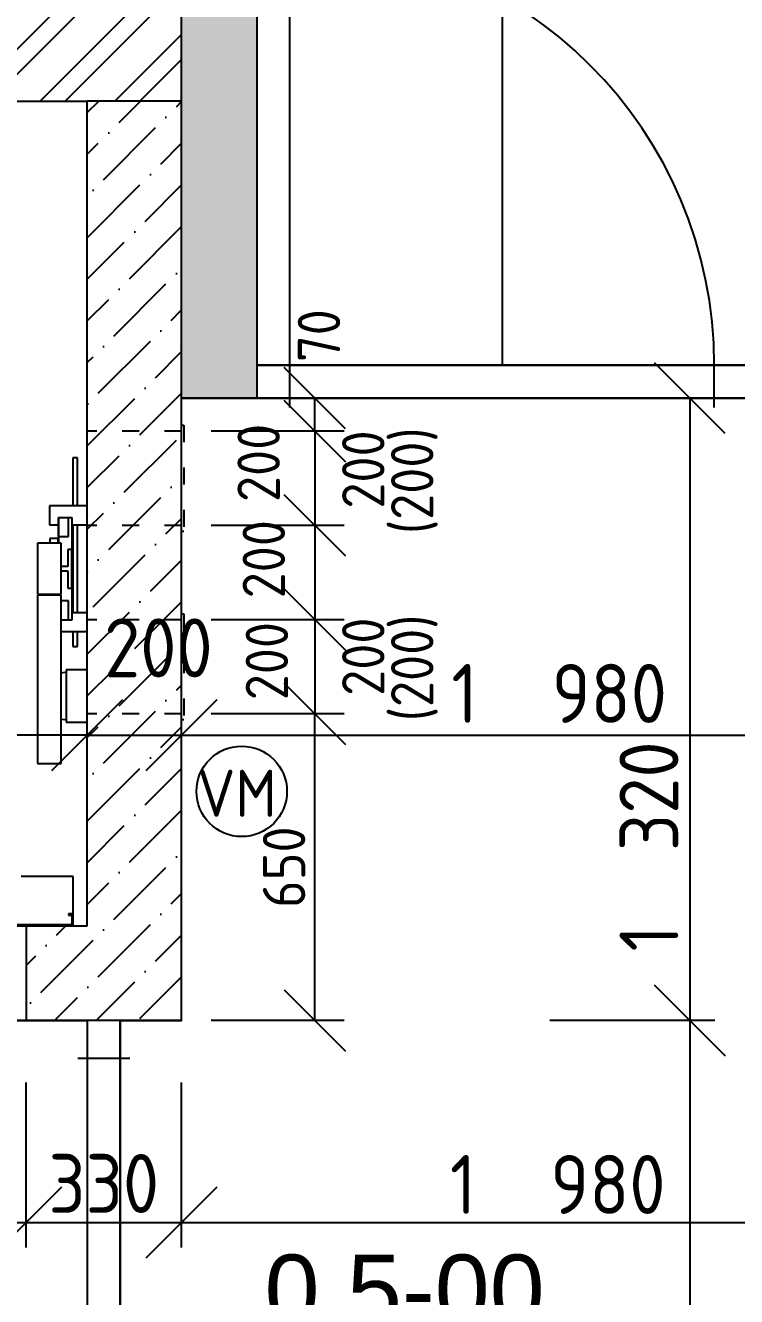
# Model space of a CAD drawing. Extents: x 4511820 to 5180432, y -1526536 to -944957.
# Drawn here: x 5153591 to 5155100, y -1375474 to -1372778 of the extents above; entities that cross this region are included whole.
import ezdxf

# ---------------------------------------------------------------- set-up
doc = ezdxf.new("R2010")
doc.units = 0
doc.header["$MEASUREMENT"] = 0
doc.linetypes.add('ACAD_ISO03W100', pattern=[30, 12, -18])
doc.linetypes.add('ACAD_ISO12W100', pattern=[22, 12, -3, 0.5, -3, 0.5, -3])
doc.layers.get('0').update_dxf_attribs({"linetype": 'CONTINUOUS'})
doc.layers.get('Defpoints').update_dxf_attribs({"color": 61, "linetype": 'CONTINUOUS'})
for name, color, linetype in [('KÓTY', 4, 'CONTINUOUS'), ('MÚRY', 1, 'CONTINUOUS'), ('OKNÁ', 143, 'CONTINUOUS'), ('Plochy', 41, 'CONTINUOUS'), ('POPIS', 7, 'CONTINUOUS'), ('POZEMOK', 7, 'CONTINUOUS'), ('TENKÁ', 7, 'CONTINUOUS'), ('zz-vetr', 52, 'CONTINUOUS'), ('ŠRAFY', 82, 'CONTINUOUS')]:
    doc.layers.add(name, color=color, linetype=linetype)
doc.styles.add('ARIAL', font='arial.ttf')
doc.styles.add('STYLE1', font='isocp.shx')
doc.dimstyles.new('STANDARD-50', dxfattribs={"dimtxt": 125, "dimasz": 150, "dimexe": 10, "dimexo": 200, "dimgap": 20, "dimtad": 1, "dimdsep": 46, "dimlunit": 6, "dimtxsty": 'STYLE1', "dimblk1": 'OBLIQUE', "dimblk2": 'OBLIQUE', "dimsah": 1, "dimcen": 2.5, "dimse1": 1, "dimse2": 1, "dimadec": 0, "dimazin": 0, "dimtfac": 1, "dimtmove": 1, "dimatfit": 3, "dimldrblk": 'OBLIQUE', "dimfxl": 1, "dimtolj": 1, "dimtzin": 0, "dimarcsym": 0})
doc.dimstyles.new('STANDARD-tzb50', dxfattribs={"dimtxt": 90, "dimasz": 130, "dimexe": 10, "dimexo": 200, "dimgap": 20, "dimtad": 1, "dimdsep": 46, "dimlunit": 6, "dimtxsty": 'STYLE1', "dimblk1": 'OBLIQUE', "dimblk2": 'OBLIQUE', "dimsah": 1, "dimcen": 2.5, "dimse1": 1, "dimse2": 1, "dimadec": 0, "dimazin": 0, "dimtfac": 1, "dimtmove": 1, "dimatfit": 3, "dimldrblk": 'OBLIQUE', "dimfxl": 1, "dimtolj": 1, "dimtzin": 0, "dimarcsym": 0})

# ---------------------------------------------------------------- blocks, each defined once
blk = doc.blocks.new('_OBLIQUE')
at = {"color": 0, "linetype": 'ByBlock'}
blk.add_line((-0.5, -0.5), (0.5, 0.5), dxfattribs=at)
blk = doc.blocks.new('*D13328')
at = {"layer": 'Defpoints', "color": 0}
for p in [(5153922.5, -1370938.4), (5149172.5, -1372808), (5153922.5, -1372938)]:
    blk.add_point(p, dxfattribs=at)
at = {"layer": 'KÓTY', "color": 0, "lineweight": -2}
blk.add_line((5149172.5, -1370938.4), (5153922.5, -1370938.4), dxfattribs=at)
at = {"layer": 'KÓTY', "color": 0, "linetype": 'ByBlock', "lineweight": -2, "xscale": 150, "yscale": 150, "zscale": 150, "rotation": 180}
blk.add_blockref('_OBLIQUE', (5149172.5, -1370938.4), dxfattribs=at)
at = {"layer": 'KÓTY', "color": 0, "linetype": 'ByBlock', "lineweight": -2, "xscale": 150, "yscale": 150, "zscale": 150}
blk.add_blockref('_OBLIQUE', (5153922.5, -1370938.4), dxfattribs=at)
at = {"layer": 'KÓTY', "color": 0, "insert": (5151547.5, -1370855.8), "char_height": 125, "attachment_point": 5, "style": 'STYLE1'}
blk.add_mtext('\\A1;4ﾠ750', dxfattribs=at)
blk = doc.blocks.new('*D21280')
at = {"layer": 'Defpoints', "color": 0}
for p in [(5152122.5, -1374282.9), (5152122.5, -1374282.9), (5153722.5, -1374282.9)]:
    blk.add_point(p, dxfattribs=at)
at = {"layer": 'KÓTY', "color": 0, "lineweight": -2}
blk.add_line((5153722.5, -1374282.9), (5152122.5, -1374282.9), dxfattribs=at)
at = {"layer": 'KÓTY', "color": 0, "linetype": 'ByBlock', "lineweight": -2, "xscale": 150, "yscale": 150, "zscale": 150, "rotation": 180}
blk.add_blockref('_OBLIQUE', (5152122.5, -1374282.9), dxfattribs=at)
at = {"layer": 'KÓTY', "color": 0, "linetype": 'ByBlock', "lineweight": -2, "xscale": 150, "yscale": 150, "zscale": 150}
blk.add_blockref('_OBLIQUE', (5153722.5, -1374282.9), dxfattribs=at)
at = {"layer": 'KÓTY', "color": 0, "insert": (5152922.5, -1374200.3), "char_height": 125, "attachment_point": 5, "style": 'STYLE1'}
blk.add_mtext('\\A1;1ﾠ600', dxfattribs=at)
blk = doc.blocks.new('*D21282')
at = {"layer": 'Defpoints', "color": 0}
for p in [(5152592.5, -1374888), (5153592.5, -1374888), (5153592.5, -1375316.4)]:
    blk.add_point(p, dxfattribs=at)
at = {"layer": 'KÓTY', "color": 0, "lineweight": -2}
blk.add_line((5152592.5, -1375316.4), (5153592.5, -1375316.4), dxfattribs=at)
at = {"layer": 'KÓTY', "color": 0, "linetype": 'ByBlock', "lineweight": -2, "xscale": 150, "yscale": 150, "zscale": 150, "rotation": 180}
blk.add_blockref('_OBLIQUE', (5152592.5, -1375316.4), dxfattribs=at)
at = {"layer": 'KÓTY', "color": 0, "linetype": 'ByBlock', "lineweight": -2, "xscale": 150, "yscale": 150, "zscale": 150}
blk.add_blockref('_OBLIQUE', (5153592.5, -1375316.4), dxfattribs=at)
at = {"layer": 'KÓTY', "color": 0, "insert": (5153092.5, -1375233.8), "char_height": 125, "attachment_point": 5, "style": 'STYLE1'}
blk.add_mtext('\\A1;1ﾠ000', dxfattribs=at)
blk = doc.blocks.new('*D21283')
at = {"layer": 'Defpoints', "color": 0}
for p in [(5153592.5, -1374888), (5153922.5, -1374888), (5153922.5, -1375316.4)]:
    blk.add_point(p, dxfattribs=at)
at = {"layer": 'KÓTY', "color": 0, "lineweight": -2}
blk.add_line((5153592.5, -1375316.4), (5153922.5, -1375316.4), dxfattribs=at)
at = {"layer": 'KÓTY', "color": 0, "linetype": 'ByBlock', "lineweight": -2, "xscale": 150, "yscale": 150, "zscale": 150, "rotation": 180}
blk.add_blockref('_OBLIQUE', (5153592.5, -1375316.4), dxfattribs=at)
at = {"layer": 'KÓTY', "color": 0, "linetype": 'ByBlock', "lineweight": -2, "xscale": 150, "yscale": 150, "zscale": 150}
blk.add_blockref('_OBLIQUE', (5153922.5, -1375316.4), dxfattribs=at)
at = {"layer": 'KÓTY', "color": 0, "insert": (5153757.5, -1375233.9), "char_height": 125, "attachment_point": 5, "style": 'STYLE1'}
blk.add_mtext('\\A1;330', dxfattribs=at)
blk = doc.blocks.new('*D21284')
at = {"layer": 'Defpoints', "color": 0}
for p in [(5153922.5, -1374888), (5155902.5, -1374888), (5155902.5, -1375316.4)]:
    blk.add_point(p, dxfattribs=at)
at = {"layer": 'KÓTY', "color": 0, "lineweight": -2}
blk.add_line((5153922.5, -1375316.4), (5155902.5, -1375316.4), dxfattribs=at)
at = {"layer": 'KÓTY', "color": 0, "linetype": 'ByBlock', "lineweight": -2, "xscale": 150, "yscale": 150, "zscale": 150, "rotation": 180}
blk.add_blockref('_OBLIQUE', (5153922.5, -1375316.4), dxfattribs=at)
at = {"layer": 'KÓTY', "color": 0, "linetype": 'ByBlock', "lineweight": -2, "xscale": 150, "yscale": 150, "zscale": 150}
blk.add_blockref('_OBLIQUE', (5155902.5, -1375316.4), dxfattribs=at)
at = {"layer": 'KÓTY', "color": 0, "insert": (5154720.5, -1375236), "char_height": 125, "attachment_point": 5, "style": 'STYLE1'}
blk.add_mtext('\\A1;1ﾠ980', dxfattribs=at)
blk = doc.blocks.new('*D21313')
at = {"layer": 'Defpoints', "color": 0}
for p in [(5153922.5, -1373568), (5153792.5, -1374888), (5155000.5, -1374888)]:
    blk.add_point(p, dxfattribs=at)
at = {"layer": 'KÓTY', "color": 0, "lineweight": -2}
blk.add_line((5155000.5, -1373568), (5155000.5, -1374888), dxfattribs=at)
at = {"layer": 'KÓTY', "color": 0, "linetype": 'ByBlock', "lineweight": -2, "xscale": 150, "yscale": 150, "zscale": 150}
for p, rotation in [((5155000.5, -1373568), 90), ((5155000.5, -1374888), 270)]:
    blk.add_blockref('_OBLIQUE', p, dxfattribs=dict(at, rotation=rotation))
at = {"layer": 'KÓTY', "color": 0, "insert": (5154914, -1374519), "char_height": 125, "attachment_point": 5, "rotation": 90, "style": 'STYLE1'}
blk.add_mtext('\\A1;1ﾠ320', dxfattribs=at)
blk = doc.blocks.new('*D21314')
at = {"layer": 'Defpoints', "color": 0}
for p in [(5153922.5, -1374888), (5153922.5, -1376718), (5155000.5, -1376718)]:
    blk.add_point(p, dxfattribs=at)
at = {"layer": 'KÓTY', "color": 0, "lineweight": -2}
blk.add_line((5155000.5, -1374888), (5155000.5, -1376718), dxfattribs=at)
at = {"layer": 'KÓTY', "color": 0, "linetype": 'ByBlock', "lineweight": -2, "xscale": 150, "yscale": 150, "zscale": 150}
for p, rotation in [((5155000.5, -1374888), 90), ((5155000.5, -1376718), 270)]:
    blk.add_blockref('_OBLIQUE', p, dxfattribs=dict(at, rotation=rotation))
at = {"layer": 'KÓTY', "color": 0, "insert": (5154918, -1375803), "char_height": 125, "attachment_point": 5, "rotation": 90, "style": 'STYLE1'}
blk.add_mtext('\\A1;1ﾠ830', dxfattribs=at)
blk = doc.blocks.new('*D21408')
at = {"layer": 'Defpoints', "color": 0}
for p in [(5153922.5, -1374282.9), (5153722.5, -1374688), (5153922.5, -1374688)]:
    blk.add_point(p, dxfattribs=at)
at = {"layer": 'KÓTY', "color": 0, "lineweight": -2}
blk.add_line((5153722.5, -1374282.9), (5153922.5, -1374282.9), dxfattribs=at)
at = {"layer": 'KÓTY', "color": 0, "linetype": 'ByBlock', "lineweight": -2, "xscale": 150, "yscale": 150, "zscale": 150, "rotation": 180}
blk.add_blockref('_OBLIQUE', (5153722.5, -1374282.9), dxfattribs=at)
at = {"layer": 'KÓTY', "color": 0, "linetype": 'ByBlock', "lineweight": -2, "xscale": 150, "yscale": 150, "zscale": 150}
blk.add_blockref('_OBLIQUE', (5153922.5, -1374282.9), dxfattribs=at)
at = {"layer": 'KÓTY', "color": 0, "insert": (5153873.3, -1374097.9), "char_height": 125, "attachment_point": 5, "style": 'STYLE1'}
blk.add_mtext('\\A1;200', dxfattribs=at)
blk = doc.blocks.new('*D21409')
at = {"layer": 'Defpoints', "color": 0}
for p in [(5153922.5, -1373568), (5155902.5, -1373798), (5155902.5, -1374282.9)]:
    blk.add_point(p, dxfattribs=at)
at = {"layer": 'KÓTY', "color": 0, "lineweight": -2}
blk.add_line((5153922.5, -1374282.9), (5155902.5, -1374282.9), dxfattribs=at)
at = {"layer": 'KÓTY', "color": 0, "linetype": 'ByBlock', "lineweight": -2, "xscale": 150, "yscale": 150, "zscale": 150, "rotation": 180}
blk.add_blockref('_OBLIQUE', (5153922.5, -1374282.9), dxfattribs=at)
at = {"layer": 'KÓTY', "color": 0, "linetype": 'ByBlock', "lineweight": -2, "xscale": 150, "yscale": 150, "zscale": 150}
blk.add_blockref('_OBLIQUE', (5155902.5, -1374282.9), dxfattribs=at)
at = {"layer": 'KÓTY', "color": 0, "insert": (5154723.5, -1374194.5), "char_height": 125, "attachment_point": 5, "style": 'STYLE1'}
blk.add_mtext('\\A1;1ﾠ980', dxfattribs=at)
blk = doc.blocks.new('*D46580')
at = {"layer": 'Defpoints', "color": 0}
for p in [(5153922.5, -1374038), (5153922.5, -1374238), (5154205, -1374238)]:
    blk.add_point(p, dxfattribs=at)
at = {"layer": 'KÓTY', "color": 0, "lineweight": -2}
blk.add_line((5154205, -1374038), (5154205, -1374238), dxfattribs=at)
at = {"layer": 'KÓTY', "color": 0, "linetype": 'ByBlock', "lineweight": -2, "xscale": 130, "yscale": 130, "zscale": 130}
for p, rotation in [((5154205, -1374038), 90), ((5154205, -1374238), 270)]:
    blk.add_blockref('_OBLIQUE', p, dxfattribs=dict(at, rotation=rotation))
at = {"layer": 'KÓTY', "color": 0, "insert": (5154103.5, -1374126), "char_height": 90, "attachment_point": 5, "rotation": 90, "style": 'STYLE1'}
blk.add_mtext('\\A1;200', dxfattribs=at)
blk = doc.blocks.new('*D46581')
at = {"layer": 'Defpoints', "color": 0}
for p in [(5153922.5, -1373838), (5153922.5, -1374038), (5154205, -1374038)]:
    blk.add_point(p, dxfattribs=at)
at = {"layer": 'KÓTY', "color": 0, "lineweight": -2}
blk.add_line((5154205, -1373838), (5154205, -1374038), dxfattribs=at)
at = {"layer": 'KÓTY', "color": 0, "linetype": 'ByBlock', "lineweight": -2, "xscale": 130, "yscale": 130, "zscale": 130}
for p, rotation in [((5154205, -1373838), 90), ((5154205, -1374038), 270)]:
    blk.add_blockref('_OBLIQUE', p, dxfattribs=dict(at, rotation=rotation))
at = {"layer": 'KÓTY', "color": 0, "insert": (5154086, -1373705.5), "char_height": 90, "attachment_point": 5, "rotation": 90, "style": 'STYLE1'}
blk.add_mtext('\\A1;200', dxfattribs=at)
blk = doc.blocks.new('*D46582')
at = {"layer": 'Defpoints', "color": 0}
for p in [(5153922.5, -1373638), (5153922.5, -1373838), (5154205, -1373838)]:
    blk.add_point(p, dxfattribs=at)
at = {"layer": 'KÓTY', "color": 0, "lineweight": -2}
blk.add_line((5154205, -1373638), (5154205, -1373838), dxfattribs=at)
at = {"layer": 'KÓTY', "color": 0, "linetype": 'ByBlock', "lineweight": -2, "xscale": 130, "yscale": 130, "zscale": 130}
for p, rotation in [((5154205, -1373638), 90), ((5154205, -1373838), 270)]:
    blk.add_blockref('_OBLIQUE', p, dxfattribs=dict(at, rotation=rotation))
at = {"layer": 'KÓTY', "color": 0, "insert": (5154097, -1373909.8), "char_height": 90, "attachment_point": 5, "rotation": 90, "style": 'STYLE1'}
blk.add_mtext('\\A1;200', dxfattribs=at)
blk = doc.blocks.new('*D46583')
at = {"layer": 'Defpoints', "color": 0}
for p in [(5153922.5, -1374238), (5154205, -1374238), (5153922.5, -1374888)]:
    blk.add_point(p, dxfattribs=at)
at = {"layer": 'KÓTY', "color": 0, "lineweight": -2}
blk.add_line((5154205, -1374888), (5154205, -1374238), dxfattribs=at)
at = {"layer": 'KÓTY', "color": 0, "linetype": 'ByBlock', "lineweight": -2, "xscale": 130, "yscale": 130, "zscale": 130}
for p, rotation in [((5154205, -1374238), 90), ((5154205, -1374888), 270)]:
    blk.add_blockref('_OBLIQUE', p, dxfattribs=dict(at, rotation=rotation))
at = {"layer": 'KÓTY', "color": 0, "insert": (5154140, -1374563), "char_height": 90, "attachment_point": 5, "rotation": 90, "style": 'STYLE1'}
blk.add_mtext('\\A1;650', dxfattribs=at)
blk = doc.blocks.new('*D46584')
at = {"layer": 'Defpoints', "color": 0}
for p in [(5154002.5, -1373568), (5154205, -1373568), (5153985, -1373638)]:
    blk.add_point(p, dxfattribs=at)
at = {"layer": 'KÓTY', "color": 0, "lineweight": -2}
blk.add_line((5154205, -1373638), (5154205, -1373568), dxfattribs=at)
at = {"layer": 'KÓTY', "color": 0, "linetype": 'ByBlock', "lineweight": -2, "xscale": 130, "yscale": 130, "zscale": 130}
for p, rotation in [((5154205, -1373568), 90), ((5154205, -1373638), 270)]:
    blk.add_blockref('_OBLIQUE', p, dxfattribs=dict(at, rotation=rotation))
at = {"layer": 'KÓTY', "color": 0, "insert": (5154214, -1373435.5), "char_height": 90, "attachment_point": 5, "rotation": 90, "style": 'STYLE1'}
blk.add_mtext('\\A1;70', dxfattribs=at)

msp = doc.modelspace()

# ---------------------------------------------------------------- hatches: boundary and pattern name
at = {"layer": 'ŠRAFY'}
h = msp.add_hatch(dxfattribs=at)
h.set_pattern_fill('HEX', color=256, scale=200)
h.set_pattern_definition([(0, (9e-09, -175781), (0, 43.3012702), [25, -50]), (120, (9e-09, -175781), (-37.5, -21.6506351), [25, -50]), (60, (25, -175781), (-37.5, 21.6506351), [25, -50])])
h.paths.add_polyline_path([(5146707.5, -1372398.048), (5146707.5, -1372518.048), (5146707.5, -1372558.048), (5146757.5, -1372558.048), (5149172.5, -1372558.048), (5153922.5, -1372558.048), (5153922.5, -1372938.048), (5153922.5, -1373568.048), (5154082.5, -1373568.048), (5154082.5, -1373498.048), (5154082.5, -1372398.048)])
h.paths.add_polyline_path([(5149747.5, -1372558.597), (5149747.5, -1372295.999), (5149997.5, -1372295.999), (5149997.5, -1372558.597)], flags=9)
h = msp.add_hatch(dxfattribs=at)
h.set_pattern_fill('ANSI32', color=256, scale=300)
h.paths.add_polyline_path([(5149172.5, -1372808.048), (5149172.5, -1372938.048), (5149322.5, -1372938.048), (5149622.5, -1372938.048), (5151922.5, -1372938.048), (5152122.5, -1372938.048), (5153722.5, -1372938.048), (5153922.5, -1372938.048), (5153922.5, -1372558.048), (5153642.5, -1372558.048), (5153642.5, -1372688.048), (5153502.5, -1372688.048), (5153502.5, -1372558.048), (5149172.5, -1372558.048)])
h = msp.add_hatch(dxfattribs=at)
h.set_pattern_fill('ANSI36', color=256, scale=500)
h.set_pattern_definition([(45, (650911.81, 84871.815), (33.1456304, 121.533978), [156.25, -31.25, 0, -31.25])])
h.paths.add_polyline_path([(5153592.5, -1374688.048), (5153592.5, -1374888.048), (5153922.5, -1374888.048), (5153922.5, -1372938.048), (5153722.5, -1372938.048), (5153722.5, -1373796.798), (5153722.5, -1373836.798), (5153722.5, -1374023.298), (5153722.5, -1374063.298), (5153722.5, -1374144.548), (5153722.5, -1374255.548), (5153722.5, -1374688.048), (5153692.5, -1374688.048)])

# ---------------------------------------------------------------- linework, layer by layer
at = {"layer": 'KÓTY'}
for p, q in [((5154267.5, -1373638.048), (5153985, -1373638.048)), ((5154267.5, -1373838.048), (5153985, -1373838.048)), ((5154267.5, -1374038.048), (5153985, -1374038.048)), ((5154267.5, -1374238.048), (5153985, -1374238.048)), ((5154267.5, -1374888.048), (5153985, -1374888.048)), ((5153592.5, -1375369.76), (5153592.5, -1375019.76)), ((5153922.5, -1375369.76), (5153922.5, -1375019.76))]:
    msp.add_line(p, q, dxfattribs=at)
at = {"layer": 'KÓTY', "ltscale": 0.25}
msp.add_line((5155053.903, -1374888.048), (5154703.903, -1374888.048), dxfattribs=at)
at = {"layer": 'MÚRY'}
for p, q in [((5154082.5, -1372398.048), (5154082.5, -1373568.048)), ((5152122.5, -1372938.048), (5153722.5, -1372938.048)), ((5152122.5, -1372938.048), (5153722.5, -1372938.048)), ((5153722.5, -1374688.048), (5153722.5, -1372938.048)), ((5153722.5, -1374688.048), (5153722.5, -1372938.048)), ((5153922.5, -1374888.048), (5153922.5, -1373568.048)), ((5154082.5, -1373568.048), (5153922.5, -1373568.048)), ((5153722.5, -1374688.048), (5153592.5, -1374688.048)), ((5153592.5, -1374688.048), (5153592.5, -1374888.048)), ((5153922.5, -1374888.048), (5153592.5, -1374888.048))]:
    msp.add_line(p, q, dxfattribs=at)
at = {"layer": 'OKNÁ', "ltscale": 0.25}
for p, q in [((5154152.5, -1373498.048), (5154152.5, -1372598.048)), ((5154602.5, -1372683.125), (5154602.5, -1373498.048)), ((5154152.5, -1373588.048), (5154152.5, -1373478.048)), ((5155052.5, -1373588.048), (5155052.5, -1373478.048)), ((5155862.5, -1373498.048), (5154082.5, -1373498.048)), ((5155902.5, -1373568.048), (5154082.5, -1373568.048)), ((5153722.5, -1374888.048), (5153722.5, -1376718.048)), ((5153792.5, -1374888.048), (5153792.5, -1376718.048)), ((5153702.5, -1374968.048), (5153812.5, -1374968.048))]:
    msp.add_line(p, q, dxfattribs=at)
msp.add_arc((5154152.5, -1373498.048), 900, 0, 90, dxfattribs=at)
at = {"layer": 'Plochy'}
for points in [[(5155902.5, -1372398.048), (5154082.5, -1372398.048), (5154082.5, -1373498.048), (5155902.5, -1373498.048)], [(5153922.5, -1373568.048), (5155902.5, -1373568.048), (5155902.5, -1376718.048), (5153792.5, -1376718.048), (5153792.5, -1374888.048), (5153922.5, -1374888.048)], [(5149622.5, -1379218.048), (5149622.5, -1376278.048), (5152122.5, -1376278.048), (5152122.5, -1374888.048), (5153722.5, -1374888.048), (5153722.5, -1376718.048), (5153652.5, -1376718.048), (5153652.5, -1379218.048)]]:
    msp.add_lwpolyline(points, close=True, dxfattribs=at)
at = {"layer": 'POZEMOK'}
for p, q in [((5153701.625, -1373695.048), (5153691.625, -1373695.048)), ((5153691.625, -1373695.048), (5153691.625, -1373796.798)), ((5153701.625, -1373796.798), (5153701.625, -1373695.048)), ((5153722.5, -1373796.798), (5153642.5, -1373796.798)), ((5153642.5, -1373796.798), (5153642.5, -1373836.798)), ((5153642.5, -1373836.798), (5153660.75, -1373836.798)), ((5153682.5, -1373821.798), (5153660.75, -1373821.798)), ((5153660.75, -1373821.798), (5153660.75, -1373861.798)), ((5153690.75, -1373821.798), (5153661.75, -1373821.798)), ((5153661.75, -1373821.798), (5153661.75, -1373876.048)), ((5153682.5, -1373861.798), (5153682.5, -1373821.798)), ((5153690.75, -1374038.298), (5153690.75, -1373821.798)), ((5153690.75, -1373836.798), (5153722.5, -1373836.798)), ((5153691.625, -1373836.798), (5153691.625, -1374023.298)), ((5153701.625, -1374023.298), (5153701.625, -1373836.798)), ((5153660.75, -1373866.048), (5153642.75, -1373866.048)), ((5153642.75, -1373866.048), (5153642.75, -1373876.048)), ((5153660.75, -1373861.798), (5153682.5, -1373861.798)), ((5153660.75, -1373876.048), (5153660.75, -1373866.048)), ((5153667, -1373876.048), (5153617, -1373876.048)), ((5153617, -1373876.048), (5153617, -1373984.048)), ((5153667, -1373984.048), (5153667, -1373876.048)), ((5153689.75, -1373889.048), (5153681.5, -1373889.048)), ((5153681.5, -1373889.048), (5153681.5, -1373925.548)), ((5153689.75, -1373971.048), (5153689.75, -1373889.048)), ((5153681.5, -1373925.548), (5153667, -1373925.548)), ((5153667, -1373934.548), (5153681.5, -1373934.548)), ((5153681.5, -1373934.548), (5153681.5, -1373971.048)), ((5153681.5, -1373971.048), (5153689.75, -1373971.048)), ((5153691.625, -1373958.048), (5153690.75, -1373958.048)), ((5153691.625, -1373978.048), (5153691.625, -1373958.048)), ((5153617, -1373984.048), (5153667, -1373984.048)), ((5153667, -1373986.048), (5153617, -1373986.048)), ((5153617, -1373986.048), (5153617, -1374343.048)), ((5153620.625, -1373984.048), (5153620.625, -1373986.048)), ((5153625.625, -1373986.048), (5153625.625, -1373984.048)), ((5153636.625, -1373984.048), (5153636.625, -1373986.048)), ((5153641.625, -1373984.048), (5153641.625, -1373986.048)), ((5153642.75, -1373984.048), (5153642.75, -1373986.048)), ((5153660.75, -1373986.048), (5153660.75, -1373984.048)), ((5153661.75, -1373984.048), (5153661.75, -1373986.048)), ((5153667, -1374343.048), (5153667, -1373986.048)), ((5153682.5, -1373998.298), (5153667, -1373998.298)), ((5153682.5, -1374038.298), (5153682.5, -1373998.298)), ((5153690.75, -1373978.048), (5153691.625, -1373978.048)), ((5153691.625, -1374018.048), (5153690.75, -1374018.048)), ((5153722.5, -1374023.298), (5153690.75, -1374023.298)), ((5153691.625, -1374023.298), (5153691.625, -1374018.048)), ((5153667, -1374038.298), (5153690.75, -1374038.298)), ((5153667, -1374038.298), (5153682.5, -1374038.298)), ((5153667, -1374063.298), (5153722.5, -1374063.298)), ((5153691.625, -1374063.298), (5153691.625, -1374095.048)), ((5153701.625, -1374095.048), (5153701.625, -1374063.298)), ((5153691.625, -1374095.048), (5153701.625, -1374095.048)), ((5153673.5, -1374150.048), (5153667, -1374151.341)), ((5153677.5, -1374150.844), (5153673.5, -1374150.048)), ((5153722.5, -1374144.548), (5153677.5, -1374144.548)), ((5153677.5, -1374144.548), (5153677.5, -1374255.548)), ((5153667, -1374248.755), (5153673.5, -1374250.048)), ((5153673.5, -1374250.048), (5153677.5, -1374249.253)), ((5153677.5, -1374255.548), (5153722.5, -1374255.548)), ((5153617, -1374343.048), (5153667, -1374343.048)), ((5153692.5, -1374583.048), (5153582.5, -1374583.048)), ((5153692.5, -1374662.048), (5153692.5, -1374583.048)), ((5153692.5, -1374662.048), (5153682.5, -1374662.048)), ((5153682.5, -1374662.048), (5153682.5, -1374665.048)), ((5153682.5, -1374665.048), (5153689.5, -1374665.048)), ((5153689.5, -1374665.048), (5153689.5, -1374685.048)), ((5153692.5, -1374688.048), (5153692.5, -1374662.048)), ((5153689.5, -1374685.048), (5153545.5, -1374685.048)), ((5153592.5, -1374688.048), (5153563.5, -1374688.048))]:
    msp.add_line(p, q, dxfattribs=at)
at = {"layer": 'TENKÁ'}
for p, q in [((5153922.5, -1373568.048), (5153922.5, -1372558.048)), ((5153922.5, -1372938.048), (5153722.5, -1372938.048))]:
    msp.add_line(p, q, dxfattribs=at)
at = {"layer": 'TENKÁ', "linetype": 'ACAD_ISO12W100', "ltscale": 10}
msp.add_line((5153592.5, -1374888.048), (5152592.5, -1374888.048), dxfattribs=at)
at = {"layer": 'zz-vetr', "linetype": 'ACAD_ISO03W100', "ltscale": 3}
for p, q in [((5153922.5, -1373638.048), (5153722.5, -1373638.048)), ((5153922.5, -1373838.048), (5153722.5, -1373838.048)), ((5153922.5, -1374038.048), (5153722.5, -1374038.048)), ((5153922.5, -1374238.048), (5153722.5, -1374238.048))]:
    msp.add_line(p, q, dxfattribs=at)
for points in [[(5153922.5, -1373625.322), (5153927, -1373625.322), (5153927, -1373850.774), (5153922.5, -1373850.774)], [(5153922.5, -1374025.322), (5153927, -1374025.322), (5153927, -1374250.774), (5153922.5, -1374250.774)]]:
    msp.add_lwpolyline(points, close=True, dxfattribs=at)
at = {"layer": 'zz-vetr'}
msp.add_circle((5154050.056, -1374402.23), 96, dxfattribs=at)

# ---------------------------------------------------------------- texts
at = {"layer": 'KÓTY', "char_height": 90, "attachment_point": 5, "rotation": 90, "style": 'STYLE1'}
for s, insert in [('\\A1;200', (5154308, -1373719.548)), ('\\A1;(200)', (5154416.262, -1373743.298)), ('\\A1;200', (5154308, -1374116.548)), ('\\A1;(200)', (5154416.262, -1374140.298))]:
    msp.add_mtext(s, dxfattribs=dict(at, insert=insert))
at = {"layer": 'POPIS', "lineweight": 40, "ltscale": 0.25, "style": 'ARIAL'}
msp.add_text('0.5-00', height=150, dxfattribs=at).set_placement((5154098.561, -1375534.724))
at = {"layer": 'zz-vetr', "style": 'STYLE1'}
msp.add_text('VM', height=100, dxfattribs=at).set_placement((5153955.749, -1374456.243))

# ---------------------------------------------------------------- dimensions: what is measured, and where the dimension line sits
at = {"layer": 'KÓTY'}
for base, p1, p2, picture, middle in [((5153922.5, -1370938.357), (5149172.5, -1372808.048), (5153922.5, -1372938.048), '*D13328', (5151547.5, -1370855.814)), ((5153922.5, -1374282.857), (5153722.5, -1374688.048), (5153922.5, -1374688.048), '*D21408', (5153873.25, -1374097.857))]:
    dim = msp.add_linear_dim(base=base, p1=p1, p2=p2, dimstyle='STANDARD-50', dxfattribs=at)
    dim.commit()
    dim.dimension.update_dxf_attribs({"geometry": picture, "text_midpoint": middle})
for base, p1, p2, dimstyle, picture, middle in [((5154205, -1373568.048), (5153985, -1373638.048), (5154002.5, -1373568.048), 'STANDARD-tzb50', '*D46584', (5154279, -1373435.5)), ((5155000.5, -1374888.048), (5153922.5, -1373568.048), (5153792.5, -1374888.048), 'STANDARD-50', '*D21313', (5154996.5, -1374519))]:
    dim = msp.add_linear_dim(base=base, p1=p1, p2=p2, angle=90, dimstyle=dimstyle, dxfattribs=at)
    dim.commit()
    dim.dimension.update_dxf_attribs({"geometry": picture, "text_midpoint": middle, "dimtype": 160})
for base, p1, p2, picture, middle in [((5155902.5, -1374282.857), (5153922.5, -1373568.048), (5155902.5, -1373798.048), '*D21409', (5154723.5, -1374277)), ((5155902.5, -1375316.357), (5153922.5, -1374888.048), (5155902.5, -1374888.048), '*D21284', (5154720.5, -1375318.5))]:
    dim = msp.add_linear_dim(base=base, p1=p1, p2=p2, dimstyle='STANDARD-50', dxfattribs=at)
    dim.commit()
    dim.dimension.update_dxf_attribs({"geometry": picture, "text_midpoint": middle, "dimtype": 160})
for base, p1, p2, picture, middle in [((5154205, -1373838.048), (5153922.5, -1373638.048), (5153922.5, -1373838.048), '*D46582', (5154162, -1373909.843)), ((5154205, -1374038.048), (5153922.5, -1373838.048), (5153922.5, -1374038.048), '*D46581', (5154151, -1373705.5)), ((5154205, -1374238.048), (5153922.5, -1374038.048), (5153922.5, -1374238.048), '*D46580', (5154168.5, -1374126))]:
    dim = msp.add_linear_dim(base=base, p1=p1, p2=p2, angle=90, dimstyle='STANDARD-tzb50', override={"dimtxsty": 'STYLE1', "dimldrblk": 'OBLIQUE'}, dxfattribs=at)
    dim.commit()
    dim.dimension.update_dxf_attribs({"geometry": picture, "text_midpoint": middle, "dimtype": 160})
for base, p1, p2, picture, middle in [((5152122.5, -1374282.857), (5153722.5, -1374282.857), (5152122.5, -1374282.857), '*D21280', (5152922.5, -1374200.314)), ((5153592.5, -1375316.357), (5152592.5, -1374888.048), (5153592.5, -1374888.048), '*D21282', (5153092.5, -1375233.814)), ((5153922.5, -1375316.357), (5153592.5, -1374888.048), (5153922.5, -1374888.048), '*D21283', (5153757.5, -1375233.857))]:
    dim = msp.add_linear_dim(base=base, p1=p1, p2=p2, dimstyle='STANDARD-50', override={"dimtxsty": 'STYLE1', "dimldrblk": 'OBLIQUE'}, dxfattribs=at)
    dim.commit()
    dim.dimension.update_dxf_attribs({"geometry": picture, "text_midpoint": middle})
for base, p2, dimstyle, picture, middle in [((5154205, -1374238.048), (5153922.5, -1374238.048), 'STANDARD-tzb50', '*D46583', (5154140, -1374563.048)), ((5155000.5, -1376718.048), (5153922.5, -1376718.048), 'STANDARD-50', '*D21314', (5154917.957, -1375803.048))]:
    dim = msp.add_linear_dim(base=base, p1=(5153922.5, -1374888.048), p2=p2, angle=90, dimstyle=dimstyle, dxfattribs=at)
    dim.commit()
    dim.dimension.update_dxf_attribs({"geometry": picture, "text_midpoint": middle})

doc.saveas('drawing.dxf')
